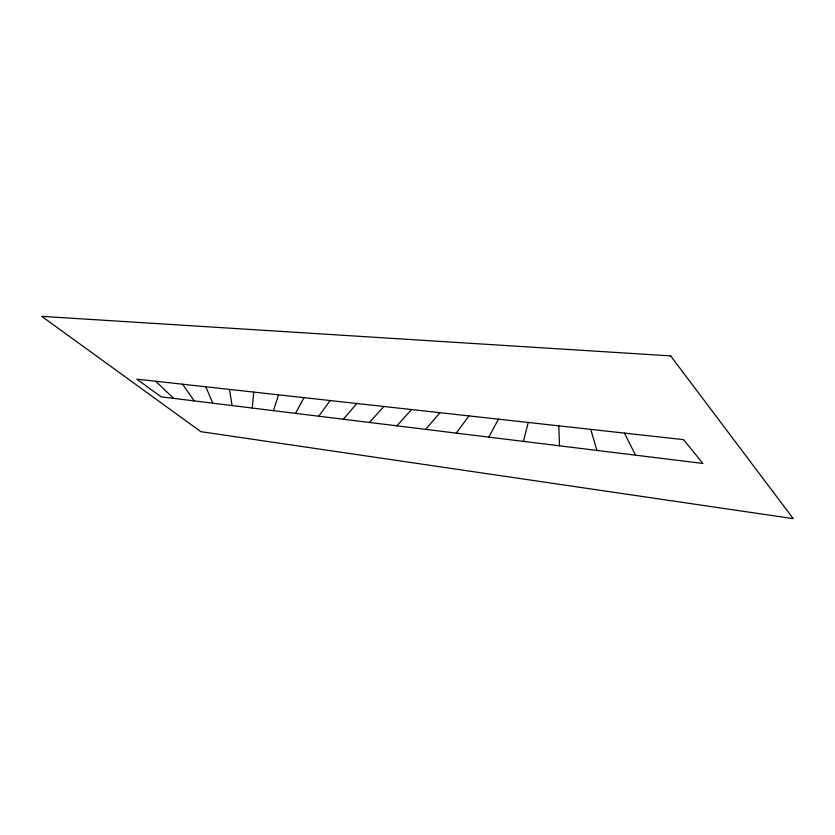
<?xml version="1.0" encoding="UTF-8"?>
<svg xmlns="http://www.w3.org/2000/svg" width="835" height="835" viewBox="0 0 835 835"><rect width="100%" height="100%" fill="white"/><g stroke="black" fill="none" stroke-linecap="round" stroke-linejoin="round"><path stroke-width="1.25" d="M252.295 408.054L253.704 392.085M523.409 441.381L528.231 422.447M273.442 410.653L278.535 394.83M488.84 437.143L498.443 419.139M295.527 413.367L304.023 397.648M318.74 416.227L330.169 400.539M456.234 433.135L469.009 415.882M425.693 429.378L439.92 412.678M343.342 419.253L356.848 403.482M396.875 425.829L411.53 409.536M369.425 422.458L383.912 406.478M155.738 381.282L173.722 398.42M182.521 384.163L194.242 400.925M624.423 433.114L635.487 455.127M205.827 386.782L212.737 403.19M590.742 429.388L596.879 450.389M229.489 389.402L232.067 405.57M558.803 425.85L559.502 445.796M670.651 355.898L41.75 316.35L200.88 431.674L793.25 518.65L670.651 355.898M683.521 439.638L136.877 379.163L161.082 396.834L702.893 463.446L683.521 439.638"/></g></svg>
